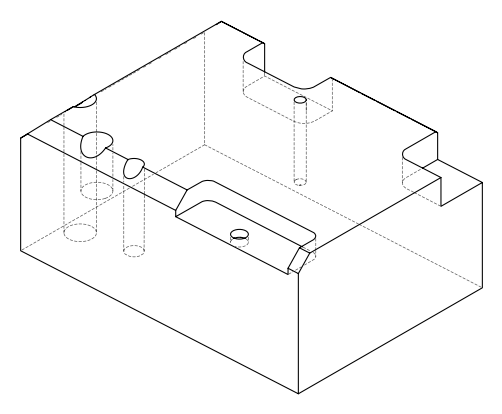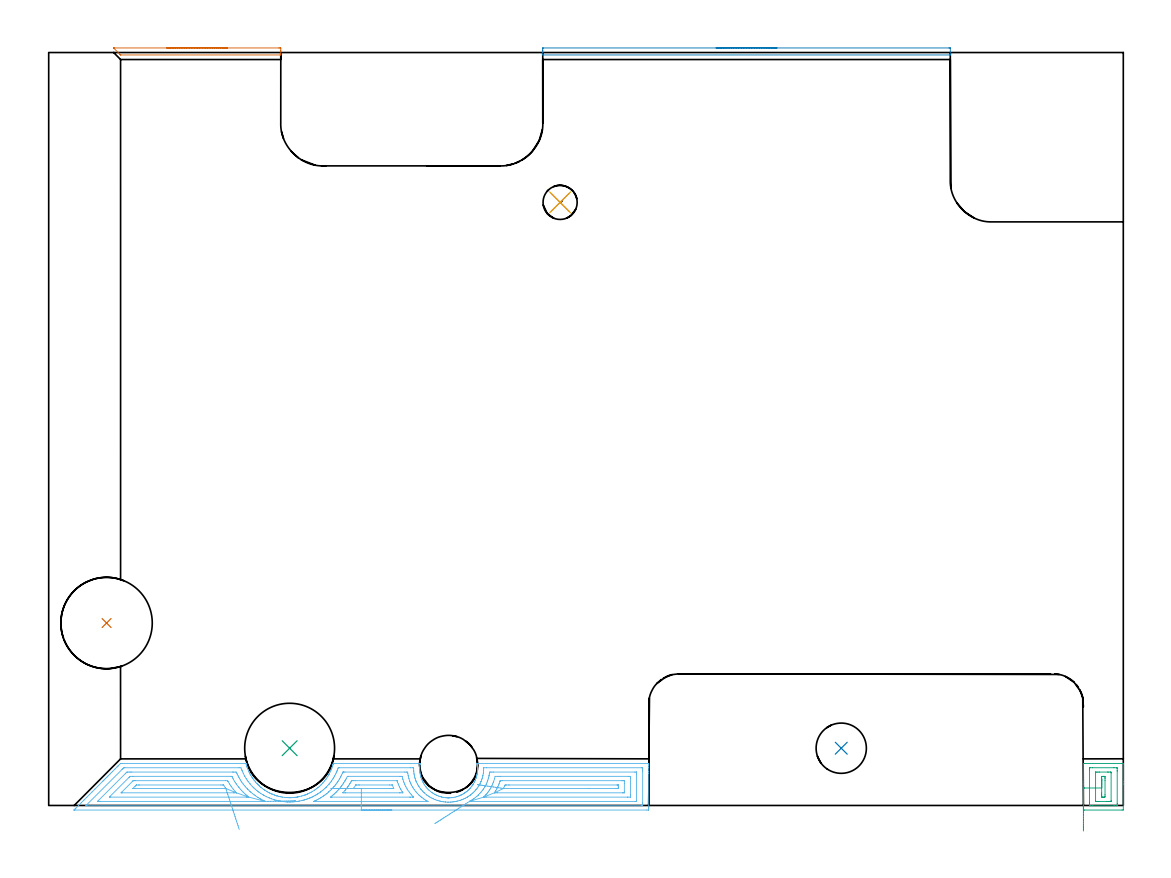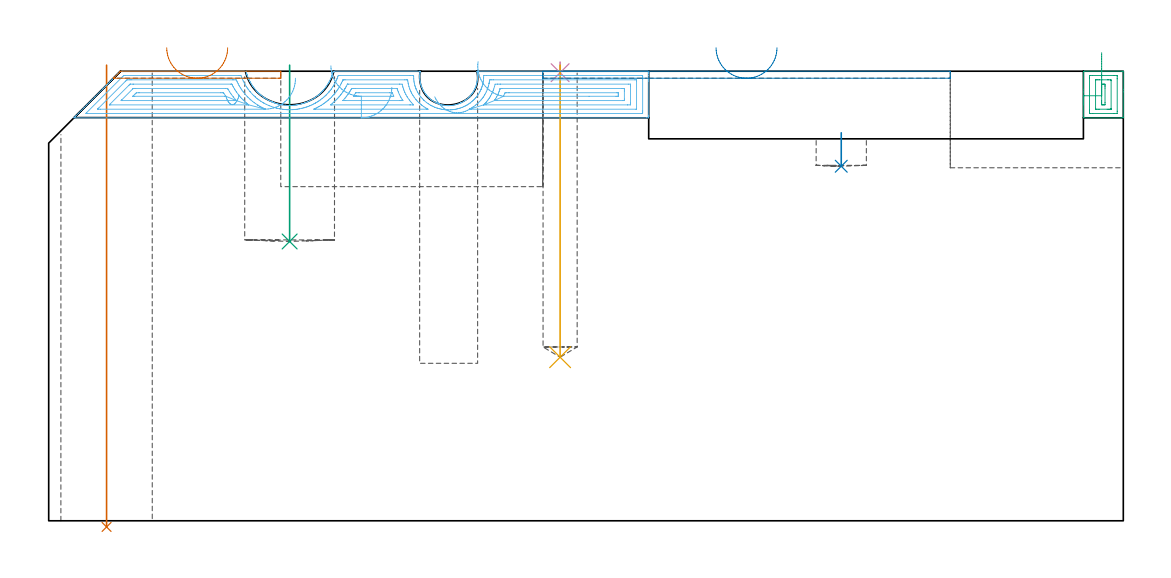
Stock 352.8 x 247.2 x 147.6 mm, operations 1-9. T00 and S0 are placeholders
(PLAN: 14 operations, 6 tool changes, 60.4 min)
(1 INDEXABLE_INSERT_DRILL_THROUGH_HOLE_FROM_SOLID | STEP1HOLE | NXT0302_031 | 0.61 min | 104269 mm3)
(2 INDEXABLE_INSERT_DRILL_BLIND_HOLE_FROM_SOLID | STEP1POCKET | NXT0302_004 | 0.05 min | 6619 mm3)
(3 INDEXABLE_INSERT_DRILL_BLIND_HOLE_FROM_SOLID_1 | STEP1POCKET_3 | NXT0302_030 | 0.23 min | 37947 mm3)
(4 SPOT_DRILL | STEP1POCKET_1 | NXT0321_9005460120000 | 0.03 min | 4 mm3)
(5 DRILL_BLIND_HOLE_INTO_CENTER | STEP1POCKET_1 | UGT0301_507 | 0.39 min | 9000 mm3)
(6 AREA_MILL | FG_CHAMFER_SURFACE | UGT0205_001 | 8.15 min | 22436 mm3)
(7 AREA_MILL_1 | FG_CHAMFER_SURFACE_1 | UGT0205_001 | 0.58 min | 153 mm3)
(8 AREA_MILL_2 | FG_CHAMFER_SURFACE_2 | UGT0205_001 | 1.22 min | 368 mm3)
(9 AREA_MILL_3 | FG_CHAMFER_SURFACE_3 | UGT0205_001 | 0.88 min | 2386 mm3)
(10 AREA_MILL_4 | FG_CHAMFER_SURFACE_4 | UGT0205_001 | 16.57 min | 62820 mm3)
(11 MILL_CORNER_NOTCH_RECTANGULAR | CORNER_NOTCH_RECTANGULAR | NXT0201_012 | Follow Part, ap 4, ae 75% | 6.48 min | 98853 mm3)
(12 MILL_SLOT | SLOT_PARTIAL_RECTANGULAR | NXT0201_012 | Follow Part, ap 4, ae 75% | 10.13 min | 118119 mm3)
(13 MILL_SLOT_1 | SLOT_PARTIAL_RECTANGULAR_1 | NXT0201_012 | Follow Part, ap 4, ae 75% | 13.91 min | 129493 mm3)
(14 MILL_BLIND_HOLE_FROM_SOLID_MATERIAL | STEP1POCKET_2 | NXT0201_012 | Spiral | 1.21 min | 26342 mm3)
(TOOL NXT0302_031 | Index. Insert Drill 30mm [880-D3000L32-05] | D30 PA176 FL150 Z2)
(TOOL NXT0302_004 | Index. Insert Drill 16.5mm [880-D1650L20-05] | D16.5 PA176 FL83 Z2)
(TOOL NXT0302_030 | Index. Insert Drill 29.5mm [880-D2950L32-03] | D29.5 PA176 FL89 Z2)
(TOOL NXT0321_9005460120000 | NC Spot Drill, 142deg, 12mm, Carbide, Uncoated | D12 PA142 FL30 Z2)
(TOOL UGT0301_507 | Carbide Drill 11.2 mm | D11.2 PA118 FL94 Z2)
(TOOL UGT0205_001 | Chamfer Mill 20 x 3 x 45 deg. | D20 FL50 Z2)
(TOOL NXT0201_012 | ENDMILL 16mm [2P460-1600-NA 1630] | D16 FL38 Z6)
(OP 1 INDEXABLE_INSERT_DRILL_THROUGH_HOLE_FROM_SOLID)
G17 G21 G94 G90
T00 M6
G54
G17 G0 G90 X19. Y59.9 S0 M3
G43 Z157.6 H1
G94 G81 G98 Z-2.024 F250. R149.6
G80
M5
M2
(OP 2 INDEXABLE_INSERT_DRILL_BLIND_HOLE_FROM_SOLID)
G17 G21 G94 G90
T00 M6
G54
G17 G0 G90 X260.2 Y18.8 S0 M3
G43 Z157.6 H1
G94 G81 G98 Z116.4 F250. R127.4
G80
M5
M2
(OP 3 INDEXABLE_INSERT_DRILL_BLIND_HOLE_FROM_SOLID_1)
G17 G21 G94 G90
T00 M6
G54
G17 G0 G90 X79.1 Y18.8 S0 M3
G43 Z157.6 H1
G94 G81 G98 Z91.7 F250. R149.6
G80
M5
M2
(OP 4 SPOT_DRILL)
G17 G21 G94 G90
T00 M6
G54
G17 G0 G90 X167.9 Y198. S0 M3
G43 Z157.6 H0
G94 G81 G98 Z147.118 F250. R150.6
G80
M5
M2
(OP 5 DRILL_BLIND_HOLE_INTO_CENTER)
G17 G21 G94 G90
T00 M6
G54
G17 G0 G90 X167.9 Y198. S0 M3
G43 Z157.6 H0
G94 G81 G98 Z53.7 F250. R149.6
G80
M5
M2
(OP 6 AREA_MILL)
G17 G21 G94 G90
T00 M6
G54
G17 G0 G90 X112.65 Y-1.5 S1061 M3
G43 Z157.6 H0
Z142.3
G94 G1 X112.612 Z141.428 F250.
X112.498 Z140.563
X112.309 Z139.712
X112.047 Z138.88
X111.713 Z138.074
X111.31 Z137.3
X110.841 Z136.564
X110.31 Z135.872
X109.721 Z135.229
X109.078 Z134.639
X108.386 Z134.108
X107.65 Z133.64
X106.876 Z133.237
X106.07 Z132.903
X105.238 Z132.641
X104.386 Z132.452
X103.522 Z132.338
X102.65 Z132.3
X8.545
X8.315 Y-1.496 Z132.302
X8.313 Y-1.495 Z132.303
X8.315 Y-1.485 Z132.314
X8.654 Y-1.146 Z132.654
X8.843 Y-0.955 Z132.841
X8.91 Y-0.89 Z132.909
X9.803 Y0.003 Z133.802
X10.695 Y0.896 Z134.695
X11.588 Y1.788 Z135.588
X12.481 Y2.681 Z136.48
X13.374 Y3.574 Z137.373
X14.266 Y4.467 Z138.266
X15.159 Y5.359 Z139.159
X17.725 Y7.926 Z141.724
X17.837 Y8.039 Z141.835
X18.178 Y8.378 Z142.178
X18.386 Y8.586 Z142.386
X18.613 Y8.814 Z142.612
X18.73 Y8.932 Z142.728
X19.085 Y9.285 Z143.085
X19.265 Y9.465 Z143.265
X19.502 Y9.702 Z143.501
X19.623 Y9.825 Z143.621
X19.992 Y10.192 Z143.992
X20.144 Y10.344 Z144.144
X20.684 Y10.887 Z144.681
X20.962 Y11.162 Z144.962
X21.023 Y11.223 Z145.023
X21.572 Y11.775 Z145.57
X21.855 Y12.055 Z145.855
X21.902 Y12.102 Z145.902
X22.46 Y12.663 Z146.458
X22.748 Y12.948 Z146.748
X22.759 Y12.959 Z146.759
X23.514 Y13.714 Z147.512
X23.605 Y13.798 Z147.587
X24.087 Y13.8 Z147.6
X64.708
X64.764 Y13.796 Z147.59
X64.77 Y13.786 Z147.58
X64.802 Y13.685 Z147.481
X64.841 Y13.535 Z147.333
X64.902 Y13.325 Z147.125
X64.922 Y13.255 Z147.055
X65.01 Y12.952 Z146.751
X65.055 Y12.811 Z146.608
X65.097 Y12.677 Z146.475
X65.154 Y12.507 Z146.306
X65.189 Y12.403 Z146.2
X65.316 Y12.068 Z145.867
X65.687 Y11.185 Z144.984
X65.789 Y10.966 Z144.765
X65.877 Y10.777 Z144.575
X66.081 Y10.373 Z144.171
X66.121 Y10.302 Z144.1
X66.212 Y10.147 Z143.943
X66.34 Y9.928 Z143.728
X66.64 Y9.417 Z143.217
X66.802 Y9.161 Z142.961
X66.939 Y8.958 Z142.758
X66.973 Y8.909 Z142.707
X67.043 Y8.814 Z142.61
X67.244 Y8.534 Z142.333
X67.371 Y8.37 Z142.166
X67.535 Y8.156 Z141.956
X67.549 Y8.137 Z141.937
X67.865 Y7.748 Z141.545
X67.949 Y7.651 Z141.449
X68.348 Y7.215 Z141.013
X68.427 Y7.132 Z140.93
X68.519 Y7.038 Z140.834
X68.6 Y6.952 Z140.752
X68.725 Y6.822 Z140.621
X68.778 Y6.768 Z140.565
X69.023 Y6.54 Z140.339
X69.125 Y6.446 Z140.242
X69.209 Y6.367 Z140.166
X69.244 Y6.336 Z140.136
X69.649 Y5.979 Z139.776
X69.765 Y5.883 Z139.682
X69.802 Y5.854 Z139.653
X70.183 Y5.558 Z139.356
X70.541 Y5.292 Z139.089
X70.808 Y5.107 Z138.907
X70.964 Y5. Z138.798
X71.433 Y4.704 Z138.502
X71.876 Y4.446 Z138.244
X72.325 Y4.2 Z138.
X72.365 Y4.18 Z137.98
X72.491 Y4.116 Z137.915
X72.742 Y3.997 Z137.793
X72.852 Y3.944 Z137.741
X73.217 Y3.782 Z137.58
X73.359 Y3.725 Z137.525
X73.442 Y3.692 Z137.492
X73.635 Y3.618 Z137.415
X74.108 Y3.433 Z137.229
X74.221 Y3.393 Z137.189
X74.528 Y3.286 Z137.081
X74.674 Y3.233 Z137.031
X74.695 Y3.226 Z137.024
X74.813 Y3.19 Z136.988
X74.837 Y3.182 Z136.98
X74.974 Y3.145 Z136.94
X75. Y3.137 Z136.932
X75.569 Y2.992 Z136.791
X75.867 Y2.918 Z136.714
X75.892 Y2.912 Z136.708
X75.976 Y2.893 Z136.691
X76.338 Y2.816 Z136.615
X76.784 Y2.741 Z136.541
X77.653 Y2.635 Z136.427
X77.676 Y2.632 Z136.425
X77.764 Y2.625 Z136.419
X77.866 Y2.618 Z136.413
X78.568 Y2.571 Z136.359
X79.014 Y2.556 Z136.35
X79.16 Y2.558 Z136.352
X79.177
X79.24 Y2.559 Z136.349
X79.26 Y2.56 Z136.348
X79.346 Y2.565 Z136.349
X79.409 Y2.566 Z136.351
X79.46 Z136.353
X80.243 Y2.609 Z136.403
X80.331 Y2.615 Z136.407
X80.352 Y2.616 Z136.409
X80.608 Y2.643 Z136.44
X81.224 Y2.714 Z136.508
X81.244 Y2.717 Z136.51
X81.662 Y2.781 Z136.578
X81.69 Y2.785 Z136.583
X82.116 Y2.872 Z136.668
X82.136 Y2.876 Z136.672
X83.028 Y3.093 Z136.891
X83.524 Y3.233 Z137.031
X83.92 Y3.365 Z137.163
X84.169 Y3.456 Z137.253
X84.251 Y3.486 Z137.283
X84.348 Y3.522 Z137.317
X84.367 Y3.529 Z137.324
X84.812 Y3.707 Z137.503
X84.983 Y3.782 Z137.58
X85.087 Y3.827 Z137.627
X85.241 Y3.896 Z137.695
X85.259 Y3.904 Z137.703
X85.709 Y4.117 Z137.914
X86.189 Y4.374 Z138.172
X86.595 Y4.605 Z138.401
X87.236 Y5. Z138.798
X87.487 Y5.173 Z138.969
X87.609 Y5.262 Z139.057
X87.937 Y5.5 Z139.298
X88.012 Y5.558 Z139.355
X88.379 Y5.838 Z139.638
X88.435 Y5.883 Z139.683
X88.857 Y6.247 Z140.046
X89.271 Y6.621 Z140.42
X89.421 Y6.767 Z140.566
X89.797 Y7.153 Z140.953
X89.854 Y7.215 Z141.014
X89.991 Y7.363 Z141.162
X90.101 Y7.482 Z141.279
X90.151 Y7.536 Z141.334
X90.163 Y7.548 Z141.347
X90.251 Y7.65 Z141.45
X90.61 Y8.089 Z141.887
X90.958 Y8.535 Z142.332
X91.055 Y8.665 Z142.462
X91.554 Y9.417 Z143.216
X91.729 Y9.702 Z143.5
X91.947 Y10.056 Z143.855
X91.995 Y10.147 Z143.945
X92.077 Y10.301 Z144.1
X92.51 Y11.185 Z144.983
X92.638 Y11.479 Z145.276
X92.83 Y11.916 Z145.716
X92.839 Y11.937 Z145.737
X92.887 Y12.068 Z145.867
X92.93 Y12.195 Z145.993
X92.987 Y12.367 Z146.161
X93.185 Y12.952 Z146.75
X93.276 Y13.252 Z147.052
X93.337 Y13.455 Z147.254
X93.375 Y13.591 Z147.389
X93.437 Y13.795 Z147.591
X93.722 Y13.8 Z147.6
X121.844
X121.961 Y13.797 Z147.588
X121.96 Y13.774 Z147.566
X121.936 Y13.576 Z147.375
X121.932 Y13.552 Z147.351
X121.857 Y12.952 Z146.751
X121.82 Y12.51 Z146.31
X121.807 Y12.068 Z145.868
X121.814 Y11.626 Z145.426
X121.841 Y11.184 Z144.984
X121.89 Y10.742 Z144.541
X121.959 Y10.302 Z144.099
X122.05 Y9.86 Z143.655
X122.091 Y9.702 Z143.495
X122.163 Y9.419 Z143.215
X122.196 Y9.306 Z143.104
X122.272 Y9.045 Z142.844
X122.463 Y8.534 Z142.333
X122.651 Y8.089 Z141.889
X122.861 Y7.65 Z141.45
X123.008 Y7.372 Z141.172
X123.073 Y7.258 Z141.058
X123.164 Y7.098 Z140.897
X123.379 Y6.767 Z140.566
X123.697 Y6.319 Z140.118
X123.779 Y6.214 Z140.012
X123.829 Y6.15 Z139.947
X123.896 Y6.062 Z139.862
X124.035 Y5.883 Z139.682
X124.056 Y5.858 Z139.657
X124.076 Y5.837 Z139.635
X124.199 Y5.706 Z139.501
X124.374 Y5.516 Z139.314
X124.461 Y5.421 Z139.221
X124.62 Y5.262 Z139.061
X124.882 Y5. Z138.799
X124.948 Y4.94 Z138.739
X124.969 Y4.922 Z138.722
X125.389 Y4.578 Z138.373
X125.84 Y4.229 Z138.029
X126.006 Y4.116 Z137.916
X126.366 Y3.89 Z137.69
X126.384 Y3.879 Z137.679
X126.732 Y3.678 Z137.476
X127.175 Y3.453 Z137.25
X127.43 Y3.334 Z137.132
X127.647 Y3.234 Z137.03
X128.079 Y3.07 Z136.868
X128.406 Y2.96 Z136.759
X128.516 Y2.923 Z136.721
X128.96 Y2.8 Z136.597
X128.986 Y2.794 Z136.591
X129.408 Y2.697 Z136.495
X129.658 Y2.653 Z136.451
X129.853 Y2.619 Z136.415
X130.009 Y2.597 Z136.396
X130.199 Y2.573 Z136.371
X130.3 Y2.561 Z136.357
X130.326 Y2.559 Z136.354
X130.745 Y2.522 Z136.32
X131.062 Y2.506 Z136.303
X131.08 Y2.505 Z136.301
X131.101 Y2.506 Z136.3
X131.135 Y2.507 Z136.298
X131.218 Y2.509 Z136.296
X131.379 Y2.511 Z136.297
X131.526 Y2.51 Z136.303
X132.083 Y2.541 Z136.34
X132.53 Y2.588 Z136.386
X132.592 Y2.597 Z136.396
X132.975 Y2.657 Z136.455
X133.422 Y2.749 Z136.547
X133.867 Y2.862 Z136.66
X134.315 Y3.001 Z136.798
X134.759 Y3.157 Z136.956
X134.952 Y3.232 Z137.032
X135.047 Y3.275 Z137.075
X135.236 Y3.361 Z137.158
X135.304 Y3.39 Z137.189
X135.346 Y3.41 Z137.21
X135.499 Y3.486 Z137.285
X135.651 Y3.56 Z137.358
X136.101 Y3.813 Z137.61
X136.129 Y3.83 Z137.627
X136.543 Y4.082 Z137.88
X136.595 Y4.116 Z137.915
X136.616 Y4.132 Z137.93
X136.947 Y4.374 Z138.171
X137.02 Y4.426 Z138.224
X137.435 Y4.751 Z138.55
X137.468 Y4.78 Z138.579
X137.716 Y5. Z138.799
X138.027 Y5.301 Z139.1
X138.327 Y5.612 Z139.411
X138.361 Y5.651 Z139.45
X138.561 Y5.883 Z139.682
X138.899 Y6.313 Z140.113
X138.956 Y6.392 Z140.191
X139.101 Y6.594 Z140.39
X139.227 Y6.767 Z140.566
X139.259 Y6.82 Z140.62
X139.389 Y7.038 Z140.834
X139.491 Y7.206 Z141.003
X139.737 Y7.651 Z141.449
X139.848 Y7.879 Z141.678
X139.932 Y8.05 Z141.849
X140.037 Y8.289 Z142.087
X140.073 Y8.37 Z142.166
X140.111 Y8.455 Z142.253
X140.142 Y8.534 Z142.333
X140.146 Y8.546 Z142.344
X140.241 Y8.814 Z142.612
X140.298 Y8.974 Z142.772
X140.415 Y9.349 Z143.148
X140.436 Y9.418 Z143.216
X140.509 Y9.702 Z143.499
X140.55 Y9.859 Z143.657
X140.592 Y10.065 Z143.865
X140.641 Y10.301 Z144.101
X140.71 Y10.742 Z144.542
X140.759 Y11.184 Z144.984
X140.786 Y11.626 Z145.426
X140.793 Y12.068 Z145.868
X140.78 Y12.51 Z146.31
X140.745 Y12.952 Z146.751
X140.686 Y13.432 Z147.232
X140.644 Y13.699 Z147.499
X140.643 Y13.711 Z147.51
X140.639 Y13.793 Z147.593
X141.039 Y13.8 Z147.6
X196.837
X196.99 Y13.797 Z147.588
X196.993 Y13.765 Z147.556
X197. Y13.401 Z147.2
Y13.017 Z146.817
Y12.367 Z146.162
Y11.154 Z144.95
Y10.591 Z144.385
Y-0.674 Z133.124
X196.998 Y-0.955 Z132.842
X196.992 Y-1.492 Z132.306
X196.932 Y-1.494 Z132.303
X196.39 Y-1.5 Z132.3
X102.65
Y-0.086 Z133.714
X12.499 Y-0.085 Z133.715
X12.481 Y-0.084 Z133.716
X12.195 Y-0.067 Z133.733
X12.334 Y0.079 Z133.879
X12.481 Y0.23 Z134.03
X24.087 Y11.837 Z145.637
X24.355 Y12.1 Z145.9
X24.629 Y12.367 Z146.167
X24.962 Y12.385 Z146.185
X24.98
X62.476
X63.135 Y12.367 Z146.167
X63.368 Y11.747 Z145.547
X63.479 Y11.479 Z145.279
X63.557 Y11.291 Z145.091
X63.868 Y10.591 Z144.391
X64.261 Y9.783 Z143.583
X64.307 Y9.702 Z143.502
X64.37 Y9.594 Z143.394
X64.841 Y8.814 Z142.614
X65.154 Y8.333 Z142.133
X65.448 Y7.926 Z141.726
X66.047 Y7.152 Z140.952
X66.145 Y7.038 Z140.838
X66.939 Y6.164 Z139.964
X66.953 Y6.15 Z139.95
X67.404 Y5.72 Z139.52
X67.832 Y5.32 Z139.12
X67.852 Y5.302 Z139.102
X67.874 Y5.283 Z139.083
X67.899 Y5.262 Z139.062
X68.351 Y4.89 Z138.69
X68.725 Y4.592 Z138.392
X68.805 Y4.532 Z138.332
X69.025 Y4.374 Z138.174
X69.618 Y3.963 Z137.763
X70.384 Y3.486 Z137.286
X70.51 Y3.41 Z137.21
X70.689 Y3.308 Z137.108
X71.403 Y2.936 Z136.736
X71.54 Y2.869 Z136.669
X72.129 Y2.597 Z136.397
X72.296 Y2.527 Z136.327
X72.415 Y2.479 Z136.279
X73.189 Y2.183 Z135.983
X73.838 Y1.952 Z135.752
X74.082 Y1.874 Z135.674
X74.154 Y1.853 Z135.653
X74.21 Y1.837 Z135.637
X74.701 Y1.709 Z135.509
X74.974 Y1.641 Z135.441
X75.065 Y1.619 Z135.419
X75.867 Y1.448 Z135.248
X76.183 Y1.395 Z135.195
X76.76 Y1.315 Z135.115
X77.214 Y1.257 Z135.057
X77.653 Y1.216 Z135.016
X78.192 Y1.173 Z134.973
X78.374 Y1.162 Z134.962
X78.545 Y1.157 Z134.957
X79.11 Y1.147 Z134.947
X79.438 Y1.151 Z134.951
X79.973 Y1.178 Z134.978
X80.331 Y1.199 Z134.999
X80.804 Y1.239 Z135.039
X81.224 Y1.285 Z135.085
X81.605 Y1.33 Z135.13
X82.116 Y1.409 Z135.209
X82.369 Y1.458 Z135.258
X83.009 Y1.595 Z135.395
X83.103 Y1.616 Z135.416
X83.489 Y1.709 Z135.509
X83.854 Y1.805 Z135.605
X83.902 Y1.818 Z135.618
X84.501 Y2.002 Z135.802
X84.795 Y2.1 Z135.9
X85.161 Y2.233 Z136.033
X85.687 Y2.434 Z136.234
X85.804 Y2.482 Z136.282
X86.073 Y2.597 Z136.397
X86.486 Y2.785 Z136.585
X86.58 Y2.83 Z136.63
X87.017 Y3.051 Z136.851
X87.473 Y3.292 Z137.092
X87.598 Y3.362 Z137.162
X87.813 Y3.486 Z137.286
X88.156 Y3.694 Z137.494
X88.366 Y3.825 Z137.625
X88.699 Y4.042 Z137.842
X89.225 Y4.407 Z138.207
X89.259 Y4.432 Z138.232
X89.727 Y4.796 Z138.596
X90.151 Y5.135 Z138.935
X90.22 Y5.193 Z138.993
X90.298 Y5.262 Z139.062
X90.688 Y5.616 Z139.416
X91.044 Y5.945 Z139.745
X91.147 Y6.048 Z139.848
X91.245 Y6.15 Z139.95
X91.579 Y6.506 Z140.306
X91.937 Y6.892 Z140.692
X92.004 Y6.971 Z140.771
X92.059 Y7.038 Z140.838
X92.4 Y7.465 Z141.265
X92.765 Y7.926 Z141.726
X92.793 Y7.963 Z141.763
X92.83 Y8.013 Z141.813
X93.149 Y8.496 Z142.296
X93.357 Y8.814 Z142.614
X93.498 Y9.037 Z142.837
X93.722 Y9.399 Z143.199
X93.832 Y9.593 Z143.393
X93.89 Y9.702 Z143.502
X94.132 Y10.183 Z143.983
X94.331 Y10.591 Z144.391
X94.422 Y10.783 Z144.583
X94.615 Y11.212 Z145.012
X94.695 Y11.399 Z145.199
X94.726 Y11.479 Z145.279
X94.936 Y12.047 Z145.847
X95.055 Y12.367 Z146.167
X95.527 Y12.386 Z146.186
X118.701
X119.595 Y12.385 Z146.185
X119.612 Y12.384 Z146.184
X119.805 Y12.367 Z146.167
X119.81 Y12.17 Z145.97
X119.831 Y11.479 Z145.279
X119.842 Y11.251 Z145.051
X119.911 Y10.591 Z144.391
X119.963 Y10.242 Z144.042
X120.071 Y9.702 Z143.502
X120.219 Y9.099 Z142.899
X120.307 Y8.814 Z142.614
X120.505 Y8.241 Z142.041
X120.596 Y8.016 Z141.816
X120.634 Y7.926 Z141.726
X120.729 Y7.703 Z141.503
X121.06 Y7.038 Z140.838
X121.178 Y6.819 Z140.619
X121.398 Y6.437 Z140.237
X121.589 Y6.15 Z139.95
X122.051 Y5.501 Z139.301
X122.238 Y5.262 Z139.062
X122.291 Y5.196 Z138.996
X122.689 Y4.766 Z138.566
X123.064 Y4.374 Z138.174
X123.184 Y4.253 Z138.053
X123.315 Y4.132 Z137.932
X124.033 Y3.529 Z137.329
X124.076 Y3.495 Z137.295
X124.089 Y3.486 Z137.286
X124.602 Y3.118 Z136.918
X124.969 Y2.88 Z136.68
X125.078 Y2.814 Z136.614
X125.455 Y2.597 Z136.397
X125.862 Y2.386 Z136.186
X126.285 Y2.177 Z135.977
X126.755 Y1.973 Z135.773
X126.865 Y1.93 Z135.73
X127.471 Y1.709 Z135.509
X127.647 Y1.65 Z135.45
X127.734 Y1.623 Z135.423
X128.208 Y1.496 Z135.296
X128.54 Y1.416 Z135.216
X128.919 Y1.332 Z135.132
X129.433 Y1.242 Z135.042
X129.631 Y1.215 Z135.015
X130.159 Y1.153 Z134.953
X130.326 Y1.139 Z134.939
X130.939 Y1.099 Z134.899
X131.218 Y1.096 Z134.896
X131.819 Y1.112 Z134.912
X132.111 Y1.13 Z134.93
X132.647 Y1.177 Z134.977
X133.004 Y1.22 Z135.02
X133.429 Y1.286 Z135.086
X133.897 Y1.38 Z135.18
X134.166 Y1.442 Z135.242
X134.789 Y1.607 Z135.407
X134.869 Y1.63 Z135.43
X135.126 Y1.709 Z135.509
X135.598 Y1.876 Z135.676
X135.682 Y1.908 Z135.708
X136.17 Y2.112 Z135.912
X136.575 Y2.3 Z136.1
X136.775 Y2.398 Z136.198
X137.148 Y2.597 Z136.397
X137.352 Y2.713 Z136.513
X137.468 Y2.782 Z136.582
X137.902 Y3.053 Z136.853
X138.361 Y3.374 Z137.174
X138.425 Y3.421 Z137.221
X138.509 Y3.486 Z137.286
X138.922 Y3.815 Z137.615
X139.253 Y4.101 Z137.901
X139.395 Y4.233 Z138.033
X139.538 Y4.374 Z138.174
X139.838 Y4.68 Z138.48
X140.146 Y5.01 Z138.81
X140.262 Y5.146 Z138.946
X140.355 Y5.262 Z139.062
X140.652 Y5.647 Z139.447
X141.03 Y6.155 Z139.955
X141.039 Y6.169 Z139.969
X141.359 Y6.719 Z140.519
X141.536 Y7.038 Z140.838
X141.671 Y7.298 Z141.098
X141.932 Y7.834 Z141.634
X141.96 Y7.898 Z141.698
X141.971 Y7.926 Z141.726
X142.199 Y8.548 Z142.348
X142.286 Y8.814 Z142.614
X142.41 Y9.226 Z143.026
X142.529 Y9.702 Z143.502
X142.58 Y9.946 Z143.746
X142.691 Y10.591 Z144.391
X142.708 Y10.707 Z144.507
X142.777 Y11.479 Z145.279
X142.78 Y11.523 Z145.323
X142.794 Y12.367 Z146.167
X142.796 Y12.38 Z146.18
X142.808 Y12.383 Z146.183
X142.824 Y12.384 Z146.184
X143.698 Y12.386 Z146.186
X194.586 Y12.385 Z146.185
X194.605
X194.99 Y12.367 Z146.167
X194.997 Y11.977 Z145.777
X194.999 Y11.479 Z145.279
X195. Y11.086 Z144.886
X194.999 Y0.821 Z134.621
X194.998 Y0.43 Z134.23
X194.99 Y-0.067 Z133.733
X194.623 Y-0.085 Z133.715
X194.605
X102.65 Y-0.086 Z133.714
Y1.328 Z135.128
X87.633 Y1.329 Z135.129
X87.473
X87.189 Y1.333 Z135.133
X87.033 Y1.335 Z135.135
X87.153 Y1.397 Z135.197
X87.264 Y1.453 Z135.253
X87.581 Y1.602 Z135.402
X87.806 Y1.709 Z135.509
X88.177 Y1.897 Z135.697
X88.366 Y1.996 Z135.796
X88.754 Y2.211 Z136.011
X89.259 Y2.497 Z136.297
X89.322 Y2.534 Z136.334
X89.425 Y2.597 Z136.397
X89.866 Y2.881 Z136.681
X90.151 Y3.067 Z136.867
X90.398 Y3.24 Z137.04
X90.741 Y3.486 Z137.286
X90.914 Y3.615 Z137.415
X91.044 Y3.715 Z137.515
X91.41 Y4.01 Z137.81
X91.855 Y4.374 Z138.174
X91.899 Y4.411 Z138.211
X91.937 Y4.445 Z138.245
X92.362 Y4.839 Z138.639
X92.83 Y5.28 Z139.08
X93.251 Y5.731 Z139.531
X93.639 Y6.15 Z139.95
X93.678 Y6.194 Z139.994
X93.722 Y6.246 Z140.046
X94.076 Y6.686 Z140.486
X94.355 Y7.038 Z140.838
X94.468 Y7.184 Z140.984
X94.615 Y7.381 Z141.181
X94.836 Y7.707 Z141.507
X94.98 Y7.926 Z141.726
X95.186 Y8.246 Z142.046
X95.508 Y8.753 Z142.553
X95.531 Y8.792 Z142.592
X95.544 Y8.814 Z142.614
X95.841 Y9.371 Z143.171
X96.011 Y9.702 Z143.502
X96.14 Y9.962 Z143.762
X96.401 Y10.507 Z144.307
X96.599 Y10.938 Z144.738
X96.619 Y10.965 Z144.765
X96.681 Y10.967 Z144.767
X96.783 Y10.97 Z144.77
X96.911 Y10.971 Z144.771
X97.293
X116.934
X117.447 Y10.968 Z144.768
X117.827 Y10.964 Z144.764
X117.891 Y10.591 Z144.391
X118.011 Y9.886 Z143.686
X118.046 Y9.702 Z143.502
X118.104 Y9.427 Z143.227
X118.265 Y8.814 Z142.614
X118.466 Y8.179 Z141.979
X118.561 Y7.926 Z141.726
X118.72 Y7.517 Z141.317
X118.868 Y7.186 Z140.986
X118.938 Y7.038 Z140.838
X119.141 Y6.619 Z140.419
X119.405 Y6.15 Z139.95
X119.612 Y5.803 Z139.603
X119.986 Y5.262 Z139.062
X120.505 Y4.564 Z138.364
X120.668 Y4.374 Z138.174
X121.017 Y3.99 Z137.79
X121.398 Y3.588 Z137.388
X121.502 Y3.486 Z137.286
X121.705 Y3.293 Z137.093
X121.918 Y3.111 Z136.911
X122.291 Y2.798 Z136.598
X122.541 Y2.597 Z136.397
X123.184 Y2.121 Z135.921
X123.833 Y1.709 Z135.509
X124.076 Y1.566 Z135.366
X124.41 Y1.377 Z135.177
X124.443 Y1.358 Z135.158
X124.463 Y1.345 Z135.145
X124.478 Y1.332 Z135.132
X124.475 Y1.331 Z135.131
X124.458 Y1.33 Z135.13
X124.242 Y1.329 Z135.129
X124.076 Y1.328 Z135.128
X102.65
Y2.743 Z136.543
X93.021
X92.83 Y2.744 Z136.544
X92.679 Y2.747 Z136.547
X92.529 Y2.753 Z136.553
X93.094 Y3.222 Z137.022
X93.407 Y3.486 Z137.286
X93.575 Y3.632 Z137.432
X93.722 Y3.765 Z137.565
X94.037 Y4.06 Z137.86
X94.366 Y4.374 Z138.174
X94.491 Y4.497 Z138.297
X94.615 Y4.624 Z138.424
X94.924 Y4.954 Z138.754
X95.208 Y5.262 Z139.062
X95.348 Y5.42 Z139.22
X95.508 Y5.606 Z139.406
X95.752 Y5.907 Z139.707
X95.945 Y6.15 Z139.95
X96.144 Y6.406 Z140.206
X96.401 Y6.743 Z140.543
X96.521 Y6.918 Z140.718
X96.601 Y7.038 Z140.838
X96.874 Y7.456 Z141.256
X97.178 Y7.926 Z141.726
X97.222 Y7.997 Z141.797
X97.293 Y8.113 Z141.913
X97.546 Y8.563 Z142.363
X97.683 Y8.814 Z142.614
X98.026 Y9.47 Z143.27
X98.06 Y9.53 Z143.33
X98.076 Y9.551 Z143.351
X98.094 Y9.552 Z143.352
X98.186 Y9.555 Z143.355
X98.333 Y9.557 Z143.357
X115.149
X115.296 Y9.556 Z143.356
X116.041 Y9.55 Z143.35
X116.226 Y8.814 Z142.614
X116.291 Y8.566 Z142.366
X116.502 Y7.926 Z141.726
X116.614 Y7.608 Z141.408
X116.843 Y7.038 Z140.838
X116.934 Y6.816 Z140.616
X117.262 Y6.15 Z139.95
X117.652 Y5.436 Z139.236
X117.759 Y5.262 Z139.062
X117.827 Y5.156 Z138.956
X118.388 Y4.374 Z138.174
X118.72 Y3.928 Z137.728
X119.097 Y3.486 Z137.286
X119.612 Y2.925 Z136.725
X119.724 Y2.799 Z136.599
X119.767 Y2.749 Z136.549
X119.612 Y2.746 Z136.546
X119.465 Y2.744 Z136.544
X118.72 Y2.743 Z136.543
X118.574
X102.65
Y4.157 Z137.957
X97.511
X97.293
X96.616 Y4.159 Z137.959
X96.613 Y4.161 Z137.961
X96.607 Y4.168 Z137.968
X97.293 Y4.965 Z138.765
X97.427 Y5.129 Z138.929
X97.534 Y5.262 Z139.062
X97.819 Y5.627 Z139.427
X98.186 Y6.101 Z139.901
X98.206 Y6.13 Z139.93
X98.22 Y6.15 Z139.95
X98.561 Y6.665 Z140.465
X98.804 Y7.038 Z140.838
X98.911 Y7.205 Z141.005
X99.079 Y7.471 Z141.271
X99.248 Y7.758 Z141.558
X99.346 Y7.926 Z141.726
X99.428 Y8.061 Z141.861
X99.464 Y8.116 Z141.916
X99.479 Y8.136 Z141.936
X99.536 Y8.138 Z141.938
X99.755 Y8.142 Z141.942
X99.972 Y8.143 Z141.943
X100.646
X114.256
X114.328 Y8.141 Z141.941
X114.354 Y8.139 Z141.939
X114.362 Y8.137 Z141.937
X114.37 Y8.124 Z141.924
X114.393 Y8.065 Z141.865
X114.441 Y7.926 Z141.726
X114.532 Y7.651 Z141.451
X114.764 Y7.038 Z140.838
X114.875 Y6.765 Z140.565
X115.14 Y6.15 Z139.95
X115.149 Y6.131 Z139.931
X115.446 Y5.551 Z139.351
X115.608 Y5.262 Z139.062
X116.041 Y4.522 Z138.322
X116.141 Y4.374 Z138.174
X116.192 Y4.297 Z138.097
X116.244 Y4.215 Z138.015
X116.276 Y4.163 Z137.963
X116.255 Y4.161 Z137.961
X116.041 Y4.159 Z137.959
X115.367 Y4.157 Z137.957
X115.149
X102.65
Y5.571 Z139.371
X100.864
X100.553
X100.26 Y5.573 Z139.373
X100.129 Y5.575 Z139.375
X100.061 Y5.578 Z139.378
X100.089 Y5.627 Z139.427
X100.142 Y5.712 Z139.512
X100.676 Y6.526 Z140.326
X100.747 Y6.632 Z140.432
X100.801 Y6.709 Z140.509
X100.832 Y6.722 Z140.522
X100.864 Y6.724 Z140.524
X101.176 Y6.728 Z140.528
X101.757 Y6.729 Z140.529
X102.068
X111.889
X112.47 Y6.726 Z140.526
X112.788 Y6.722 Z140.522
X112.797 Y6.714 Z140.514
X112.812 Y6.698 Z140.498
X113.261 Y5.655 Z139.455
X113.289 Y5.586 Z139.386
X113.245 Y5.578 Z139.378
X113.049 Y5.574 Z139.374
X112.47 Y5.572 Z139.372
X112.16 Y5.571 Z139.371
X102.65
X101.778 Z139.409
X100.913 Z139.523
X100.062 Z139.712
X99.23 Z139.974
X98.424 Z140.308
X97.65 Z140.711
X96.914 Z141.179
X96.222 Z141.711
X95.579 Z142.3
X94.989 Z142.943
X94.458 Z143.635
X93.99 Z144.371
X93.587 Z145.145
X93.253 Z145.951
X92.991 Z146.783
X92.802 Z147.634
X92.688 Z148.499
X92.65 Z149.371
G0 X80.998 Y1.497 Z145.299
G1 X80.975 Z144.427
X80.875 Y1.495 Z143.56
X80.7 Y1.492 Z142.705
X80.452 Y1.488 Z141.869
X80.131 Y1.483 Z141.058
X79.741 Y1.476 Z140.277
X79.285 Y1.469 Z139.534
X78.765 Y1.46 Z138.833
X78.187 Y1.451 Z138.18
X77.553 Y1.44 Z137.58
X76.87 Y1.429 Z137.038
X76.142 Y1.417 Z136.557
X75.375 Y1.404 Z136.142
X74.575 Y1.391 Z135.794
X73.748 Y1.378 Z135.518
X72.899 Y1.364 Z135.316
X72.037 Y1.349 Z135.187
X71.166 Y1.335 Z135.135
X70.891 Y1.331 Z135.131
X70.725 Y1.329 Z135.129
X16.945
X16.433 Y1.33 Z135.13
X16.074 Y1.334 Z135.134
X16.052 Y1.335 Z135.135
X16.051 Y1.344 Z135.144
X16.052 Y1.35 Z135.15
X16.231 Y1.531 Z135.331
X16.408 Y1.709 Z135.509
X25.135 Y10.436 Z144.236
X25.293 Y10.591 Z144.391
X25.586 Y10.875 Z144.675
X25.686 Y10.965 Z144.765
X25.872 Y10.967 Z144.767
X26.383 Y10.97 Z144.77
X26.765 Y10.971 Z144.771
X27.275 Y10.972 Z144.772
X60.307 Y10.971 Z144.771
X60.69
X61.203 Y10.968 Z144.768
X61.583 Y10.964 Z144.764
X61.758 Y10.591 Z144.391
X61.909 Y10.266 Z144.066
X62.19 Y9.702 Z143.502
X62.476 Y9.141 Z142.941
X62.665 Y8.814 Z142.614
X62.933 Y8.359 Z142.159
X63.214 Y7.926 Z141.726
X63.368 Y7.693 Z141.493
X63.857 Y7.038 Z140.838
X64.261 Y6.52 Z140.32
X64.577 Y6.15 Z139.95
X65.154 Y5.52 Z139.32
X65.404 Y5.262 Z139.062
X66.047 Y4.65 Z138.45
X66.354 Y4.374 Z138.174
X66.939 Y3.886 Z137.686
X67.462 Y3.486 Z137.286
X67.832 Y3.222 Z137.022
X68.643 Y2.679 Z136.479
X68.725 Y2.628 Z136.428
X68.776 Y2.597 Z136.397
X69.306 Y2.287 Z136.087
X69.618 Y2.116 Z135.916
X70.391 Y1.709 Z135.509
X71.166 Y1.335 Z135.135
X65.667 Y2.75 Z136.55
X65.154 Y2.744 Z136.544
X65.007 Y2.743 Z136.543
X20.369
X19.967 Y2.748 Z136.548
X19.91 Y2.75 Z136.55
X19.938 Y2.782 Z136.582
X19.995 Y2.844 Z136.644
X20.064 Y2.915 Z136.715
X20.13 Y2.981 Z136.781
X26.363 Y9.214 Z143.014
X26.498 Y9.348 Z143.148
X26.608 Y9.453 Z143.253
X26.683 Y9.522 Z143.322
X26.723 Y9.55 Z143.35
X26.765 Y9.552 Z143.352
X26.913 Y9.555 Z143.355
X27.658 Y9.557 Z143.357
X27.804
X59.797
X59.945 Y9.556 Z143.356
X60.068 Y9.553 Z143.353
X60.124 Y9.55 Z143.35
X60.163 Y9.485 Z143.285
X60.202 Y9.414 Z143.214
X60.319 Y9.183 Z142.983
X60.516 Y8.814 Z142.614
X60.69 Y8.492 Z142.292
X61.03 Y7.926 Z141.726
X61.24 Y7.586 Z141.386
X61.583 Y7.046 Z140.846
X61.604 Y7.017 Z140.817
X62.264 Y6.15 Z139.95
X62.476 Y5.88 Z139.68
X63.008 Y5.262 Z139.062
X63.368 Y4.868 Z138.668
X63.846 Y4.374 Z138.174
X64.261 Y3.977 Z137.777
X64.797 Y3.486 Z137.286
X65.154 Y3.181 Z136.981
X65.667 Y2.75 Z136.55
X61.612 Y4.16 Z137.96
X61.583 Y4.159 Z137.959
X60.908 Y4.157 Z137.957
X60.69
X24.087
X23.869 Y4.159 Z137.959
X23.807 Y4.161 Z137.961
X23.783 Y4.163 Z137.963
X23.81 Y4.2 Z138.
X23.917 Y4.315 Z138.115
X23.972 Y4.374 Z138.174
X27.591 Y7.992 Z141.792
X27.658 Y8.057 Z141.857
X27.747 Y8.136 Z141.936
X27.827 Y8.138 Z141.938
X27.995 Y8.141 Z141.941
X28.333 Y8.143 Z141.943
X28.551
X58.012
X58.689 Y8.141 Z141.941
X58.716 Y8.138 Z141.938
X58.726 Y8.136 Z141.936
X58.738 Y8.12 Z141.92
X58.788 Y8.042 Z141.842
X58.855 Y7.926 Z141.726
X58.905 Y7.84 Z141.64
X59.398 Y7.038 Z140.838
X59.797 Y6.421 Z140.221
X59.996 Y6.15 Z139.95
X60.574 Y5.377 Z139.177
X60.665 Y5.262 Z139.062
X60.69 Y5.23 Z139.03
X61.434 Y4.374 Z138.174
X61.583 Y4.202 Z138.002
X61.612 Y4.16 Z137.96
X58.149 Y5.576 Z139.376
X58.147 Y5.574 Z139.374
X58.121 Y5.572 Z139.372
X58.012 Y5.571 Z139.371
X57.701
X28.239 Y5.572 Z139.372
X27.712 Y5.577 Z139.377
X27.658 Y5.578 Z139.378
X27.657 Y5.598 Z139.398
X27.658 Y5.608 Z139.408
X28.374 Y6.326 Z140.126
X28.551 Y6.501 Z140.301
X28.737 Y6.678 Z140.478
X28.789 Y6.722 Z140.522
X28.866 Y6.724 Z140.524
X29.443 Y6.728 Z140.528
X29.754 Y6.729 Z140.529
X56.537
X57.119 Y6.727 Z140.527
X57.313 Y6.724 Z140.524
X57.378 Y6.722 Z140.522
X57.425 Y6.668 Z140.468
X57.51 Y6.541 Z140.341
X58.012 Y5.776 Z139.576
X58.124 Y5.619 Z139.419
X58.145 Y5.586 Z139.386
X58.149 Y5.576 Z139.376
X58.354 Y4.95 Z138.803
X58.574 Y4.28 Z138.29
X58.807 Y3.57 Z137.84
X59.052 Y2.825 Z137.457
X59.306 Y2.051 Z137.144
X59.567 Y1.255 Z136.903
X59.834 Y0.441 Z136.736
X60.105 Y-0.383 Z136.644
X60.377 Y-1.212 Z136.628
X60.648 Y-2.039 Z136.689
X60.917 Y-2.857 Z136.825
X61.181 Y-3.662 Z137.035
X61.439 Y-4.446 Z137.319
X61.687 Y-5.203 Z137.673
X61.925 Y-5.928 Z138.096
X62.151 Y-6.616 Z138.583
X62.363 Y-7.26 Z139.132
X62.558 Y-7.857 Z139.737
G0 Z157.6
X126.741 Y-5.968
Z139.192
G1 X127.117 Y-5.727 Z138.443
X127.548 Y-5.452 Z137.736
X128.028 Y-5.145 Z137.076
X128.555 Y-4.807 Z136.468
X129.125 Y-4.443 Z135.917
X129.732 Y-4.054 Z135.427
X130.374 Y-3.643 Z135.002
X131.044 Y-3.214 Z134.644
X131.738 Y-2.77 Z134.358
X132.451 Y-2.314 Z134.144
X133.176 Y-1.849 Z134.005
X133.909 Y-1.38 Z133.942
X134.644 Y-0.91 Z133.954
X135.375 Y-0.442 Z134.043
X136.096 Y0.02 Z134.207
X136.803 Y0.472 Z134.445
X137.49 Y0.912 Z134.755
X138.151 Y1.335 Z135.135
X138.287 Y1.422 Z135.222
X138.361 Y1.468 Z135.268
X138.513 Y1.557 Z135.357
X138.772 Y1.709 Z135.509
X139.069 Y1.893 Z135.693
X139.253 Y2.01 Z135.81
X139.598 Y2.255 Z136.055
X140.072 Y2.597 Z136.397
X140.114 Y2.629 Z136.429
X140.146 Y2.654 Z136.454
X140.6 Y3.034 Z136.834
X141.039 Y3.423 Z137.223
X141.071 Y3.453 Z137.253
X141.104 Y3.486 Z137.286
X141.51 Y3.905 Z137.705
X141.944 Y4.374 Z138.174
X142.328 Y4.868 Z138.668
X142.627 Y5.262 Z139.062
X142.71 Y5.375 Z139.175
X142.824 Y5.537 Z139.337
X143.057 Y5.919 Z139.719
X143.191 Y6.15 Z139.95
X143.378 Y6.487 Z140.287
X143.664 Y7.038 Z140.838
X143.682 Y7.073 Z140.873
X143.717 Y7.148 Z140.948
X143.947 Y7.698 Z141.498
X144.035 Y7.926 Z141.726
X144.186 Y8.348 Z142.148
X144.331 Y8.814 Z142.614
X144.393 Y9.03 Z142.83
X144.558 Y9.702 Z143.502
X144.567 Y9.745 Z143.545
X144.61 Y9.985 Z143.785
X144.693 Y10.508 Z144.308
X144.704 Y10.591 Z144.391
X144.748 Y10.963 Z144.763
X145.123 Y10.968 Z144.768
X145.503 Y10.97 Z144.77
X146.013 Y10.971 Z144.771
X192.437
X192.819 Y10.969 Z144.769
X192.946 Y10.967 Z144.767
X192.984 Y10.965 Z144.765
X192.99 Y10.89 Z144.69
X192.995 Y10.77 Z144.57
X192.999 Y10.591 Z144.391
X193. Y10.411 Z144.211
X192.999 Y1.53 Z135.33
X192.992 Y1.35 Z135.15
X192.989 Y1.334 Z135.134
X192.985 Y1.332 Z135.132
X192.963 Y1.33 Z135.13
X192.915 Y1.329 Z135.129
X192.819 Y1.328 Z135.128
X138.743 Y1.329 Z135.129
X138.469 Y1.33 Z135.13
X138.361 Y1.331 Z135.131
X138.151 Y1.335 Z135.135
X142.824 Y2.75 Z136.55
Y2.752 Z136.552
Y2.754 Z136.554
X143.183 Y3.129 Z136.929
X143.512 Y3.486 Z137.286
X143.609 Y3.594 Z137.394
X143.717 Y3.721 Z137.521
X144.005 Y4.087 Z137.887
X144.225 Y4.374 Z138.174
X144.389 Y4.594 Z138.394
X144.61 Y4.901 Z138.701
X144.75 Y5.122 Z138.922
X144.835 Y5.262 Z139.062
X145.08 Y5.682 Z139.482
X145.337 Y6.15 Z139.95
X145.394 Y6.258 Z140.058
X145.503 Y6.472 Z140.272
X145.68 Y6.862 Z140.662
X145.755 Y7.038 Z140.838
X145.939 Y7.492 Z141.292
X146.098 Y7.926 Z141.726
X146.372 Y8.792 Z142.592
X146.556 Y9.542 Z143.342
X147.288 Y9.554 Z143.354
X147.435 Y9.556 Z143.356
X148.181 Y9.557 Z143.357
X148.327
X190.287
X190.92 Y9.552 Z143.352
X190.989 Y9.55 Z143.35
X190.993 Y9.456 Z143.256
X190.997 Y9.254 Z143.054
X191. Y8.848 Z142.648
Y3.486 Z137.286
X190.995 Y3.058 Z136.858
X190.99 Y2.845 Z136.645
X190.985 Y2.749 Z136.549
X190.883 Y2.747 Z136.547
X190.141 Y2.743 Z136.543
X189.995
X143.571
X142.862 Y2.748 Z136.548
X142.824 Y2.75 Z136.55
X146.344 Y4.171 Z137.971
X146.368 Y4.211 Z138.011
X146.395 Y4.256 Z138.056
X146.442 Y4.328 Z138.128
X146.47 Y4.374 Z138.174
X146.775 Y4.884 Z138.684
X146.996 Y5.262 Z139.062
X147.1 Y5.449 Z139.249
X147.288 Y5.804 Z139.604
X147.449 Y6.15 Z139.95
X147.676 Y6.652 Z140.452
X147.836 Y7.038 Z140.838
X147.931 Y7.287 Z141.087
X148.154 Y7.926 Z141.726
X148.161 Y7.946 Z141.746
X148.181 Y8.011 Z141.811
X148.231 Y8.136 Z141.936
X148.266 Y8.139 Z141.939
X148.35 Y8.141 Z141.941
X148.518 Y8.142 Z141.942
X148.856 Y8.143 Z141.943
X188.138
X188.355 Y8.142 Z141.942
X188.573 Y8.139 Z141.939
X188.99 Y8.133 Z141.933
X188.993 Y7.926 Z141.726
X188.999 Y7.286 Z141.086
X189. Y4.621 Z138.421
X188.998 Y4.374 Z138.174
X188.993 Y4.214 Z138.014
X188.99 Y4.175 Z137.975
X188.983 Y4.164 Z137.964
X188.936 Y4.162 Z137.962
X188.791 Y4.159 Z137.959
X188.573 Y4.157 Z137.957
X188.355
X147.288
X146.612 Y4.158 Z137.958
X146.513 Y4.16 Z137.96
X146.395 Y4.164 Z137.964
X146.344 Y4.171 Z137.971
X149.308 Y5.577 Z139.377
X149.31 Y5.587 Z139.387
X149.356 Y5.698 Z139.498
X149.682 Y6.432 Z140.232
X149.754 Y6.588 Z140.388
X149.828 Y6.722 Z140.522
X149.966 Y6.724 Z140.524
X150.279 Y6.727 Z140.527
X150.859 Y6.729 Z140.529
X151.17
X186.57 Y6.728 Z140.528
X186.882 Y6.727 Z140.527
X186.952 Y6.725 Z140.525
X186.982 Y6.722 Z140.522
X186.99 Y6.71 Z140.51
X186.996 Y6.614 Z140.414
X186.998 Y6.15 Z139.95
X186.996 Y5.726 Z139.526
X186.99 Y5.586 Z139.386
X186.86 Y5.578 Z139.378
X186.57 Y5.574 Z139.374
X186.258 Y5.572 Z139.372
X177.409 Y5.571 Z139.371
X149.402 Y5.572 Z139.372
X149.357 Y5.573 Z139.373
X149.321 Y5.575 Z139.375
X149.308 Y5.577 Z139.377
X148.461 Y5.704 Z139.543
X147.631 Y5.829 Z139.783
X146.825 Y5.95 Z140.094
X146.05 Y6.066 Z140.476
X145.31 Y6.177 Z140.924
X144.611 Y6.282 Z141.436
X143.959 Y6.38 Z142.008
X143.359 Y6.47 Z142.635
X142.816 Y6.551 Z143.312
X142.333 Y6.624 Z144.035
X141.914 Y6.687 Z144.798
X141.562 Y6.74 Z145.594
X141.28 Y6.782 Z146.419
X141.071 Y6.813 Z147.265
X140.935 Y6.834 Z148.127
X140.874 Y6.843 Z148.997
X140.888 Y6.841 Z149.869
X140.977 Y6.827 Z150.737
G0 Z157.6
M5
M2
(OP 7 AREA_MILL_1)
G17 G21 G94 G90
T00 M6
G54
G17 G0 G90 X38.75 Y248.7 S1061 M3
G43 Z157.6 H0
Z155.3
G94 G1 X38.788 Z154.428 F250.
X38.902 Z153.563
X39.091 Z152.712
X39.353 Z151.88
X39.687 Z151.074
X40.09 Z150.3
X40.558 Z149.564
X41.09 Z148.872
X41.679 Z148.229
X42.322 Z147.64
X43.014 Z147.108
X43.75 Z146.64
X44.524 Z146.237
X45.33 Z145.903
X46.162 Z145.641
X47.013 Z145.452
X47.878 Z145.338
X48.75 Z145.3
X75.572
X75.875 Y248.699 Z145.301
X76.16 Y248.694 Z145.303
X76.195 Y248.691 Z145.305
X76.2 Y248.419 Z145.577
Y247.902 Z146.094
Y247.55 Z146.445
Y246.846 Z147.154
Y246.627 Z147.372
X76.197 Y246.512 Z147.48
X76.19 Y246.403 Z147.588
X76.019 Y246.4 Z147.6
X23.716
X23.605 Y246.404 Z147.589
X23.554 Y246.444 Z147.551
X23.403 Y246.597 Z147.403
X23.319 Y246.681 Z147.319
X21.447 Y248.552 Z145.446
X21.378 Y248.619 Z145.375
X21.318 Y248.69 Z145.301
X21.34 Y248.694 Z145.299
X21.364 Y248.697 Z145.297
X21.409 Y248.699 Z145.299
X21.463
X48.75 Y248.7 Z145.3
X49.622 Z145.338
X50.486 Z145.452
X51.338 Z145.641
X52.17 Z145.903
X52.976 Z146.237
X53.75 Z146.64
X54.486 Z147.108
X55.178 Z147.64
X55.821 Z148.229
X56.41 Z148.872
X56.941 Z149.564
X57.41 Z150.3
X57.813 Z151.074
X58.147 Z151.88
X58.409 Z152.712
X58.598 Z153.563
X58.712 Z154.428
X58.75 Z155.3
G0 Z157.6
M5
M2
(OP 8 AREA_MILL_2)
G17 G21 G94 G90
T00 M6
G54
G17 G0 G90 X219.1 Y248.7 S1061 M3
G43 Z157.6 H0
Z155.3
G94 G1 X219.138 Z154.428 F250.
X219.252 Z153.564
X219.441 Z152.712
X219.703 Z151.88
X220.037 Z151.074
X220.44 Z150.3
X220.909 Z149.564
X221.44 Z148.872
X222.029 Z148.229
X222.672 Z147.64
X223.364 Z147.109
X224.1 Z146.64
X224.874 Z146.237
X225.68 Z145.903
X226.512 Z145.641
X227.364 Z145.452
X228.228 Z145.338
X229.1 Z145.3
X295.569
X295.87 Y248.696 Z145.304
X295.997 Y248.691 Z145.306
X296. Y248.672 Z145.325
Y246.563 Z147.435
X295.997 Y246.48 Z147.512
X295.99 Y246.403 Z147.589
X295.87 Y246.4 Z147.6
X162.33
X162.21 Y246.403 Z147.589
X162.203 Y246.48 Z147.512
X162.2 Y246.564 Z147.435
Y247.188 Z146.811
Y247.912 Z146.087
Y248.419 Z145.577
X162.201 Y248.672 Z145.325
X162.203 Y248.691 Z145.306
X162.33 Y248.7 Z145.3
X229.1
X229.972 Z145.338
X230.837 Z145.452
X231.688 Z145.641
X232.52 Z145.903
X233.326 Z146.237
X234.1 Z146.64
X234.836 Z147.109
X235.528 Z147.64
X236.171 Z148.229
X236.76 Z148.872
X237.292 Z149.564
X237.76 Z150.3
X238.163 Z151.074
X238.497 Z151.88
X238.759 Z152.712
X238.948 Z153.564
X239.062 Z154.429
X239.1 Z155.3
G0 Z157.6
M5
M2
(OP 9 AREA_MILL_3)
G17 G21 G94 G90
T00 M6
G54
G17 G0 G90 X339.7 Y-8.4 S1061 M3
G43 Z157.6 H0
Z139.545
G94 G1 Y-7.758 Z138.955 F250.
Y-7.066 Z138.423
Y-6.33 Z137.954
Y-5.557 Z137.551
Y-4.751 Z137.217
Y-3.919 Z136.954
Y-3.067 Z136.765
Y-2.203 Z136.65
Y-1.331 Z136.612
Y-0.46 Z136.649
Y0.405 Z136.763
Y1.257 Z136.951
Y2.089 Z137.213
Y2.896 Z137.546
Y3.67 Z137.949
Y4.406 Z138.417
Y5.098 Z138.947
Y5.742 Z139.536
Y7.038 Z140.832
Y7.855 Z141.655
Y13.707 Z147.507
X339.71 Y13.793 Z147.593
X340.104 Y13.8 Z147.6
X352.396
X352.79 Y13.793 Z147.593
X352.8 Y13.707 Z147.507
Y7.855 Z141.655
Y7.038 Z140.832
Y-1.363 Z132.431
X352.795 Y-1.49 Z132.304
X352.396 Y-1.5 Z132.3
X340.104
X339.705 Y-1.49 Z132.304
X339.7 Y-1.363 Z132.432
Y5.742 Z139.536
X339.918 Y5.741 Z139.538
X340.104 Y5.74 Z139.54
X341.7 Y5.742 Z139.542
X341.701 Y11.639 Z145.439
X341.71 Y12.367 Z146.167
X341.844 Y12.383 Z146.183
X341.86 Y12.384 Z146.184
X342.719 Y12.386 Z146.186
X349.744
X350.623 Y12.384 Z146.184
X350.64 Y12.383 Z146.183
X350.79 Y12.367 Z146.167
X350.796 Y12.209 Z146.009
X350.8 Y11.479 Z145.279
Y11.317 Z145.117
X350.799 Y0.661 Z134.461
X350.79 Y-0.067 Z133.733
X350.656 Y-0.083 Z133.717
X350.64 Y-0.084 Z133.716
X349.781 Y-0.086 Z133.714
X342.756
X341.877 Y-0.084 Z133.716
X341.86 Y-0.083 Z133.717
X341.71 Y-0.067 Z133.733
X341.704 Y0.09 Z133.89
X341.701 Y0.821 Z134.621
X341.7 Y0.983 Z134.783
Y5.742 Z139.542
X343.7
Y10.791 Z144.591
X343.702 Y10.892 Z144.692
X343.706 Y10.941 Z144.741
X343.709 Y10.961 Z144.761
X343.742 Y10.964 Z144.764
X344.119 Y10.97 Z144.77
X344.494 Y10.971 Z144.771
X344.995
X347.63
X348.006
X348.511 Y10.968 Z144.768
X348.705 Y10.964 Z144.764
X348.79 Y10.952 Z144.752
X348.799 Y10.677 Z144.477
Y1.509 Z135.309
X348.798 Y1.408 Z135.208
X348.794 Y1.359 Z135.159
X348.791 Y1.339 Z135.139
X348.758 Y1.335 Z135.135
X348.381 Y1.33 Z135.13
X348.006 Y1.329 Z135.129
X347.505 Y1.328 Z135.128
X344.87
X344.494 Y1.329 Z135.129
X343.989 Y1.332 Z135.132
X343.795 Y1.335 Z135.135
X343.71 Y1.348 Z135.148
X343.701 Y1.623 Z135.423
X343.7 Y5.742 Z139.542
X345.7
Y8.482 Z142.282
X345.701 Y8.814 Z142.614
X345.704 Y9.367 Z143.167
X345.71 Y9.549 Z143.349
X345.883 Y9.552 Z143.352
X346.25 Y9.556 Z143.356
X346.395
X346.651 Y9.553 Z143.353
X346.771 Y9.55 Z143.35
X346.79 Y9.485 Z143.285
X346.798 Y9.149 Z142.949
X346.799 Y8.814 Z142.614
X346.8 Y8.258 Z142.058
X346.799 Y3.486 Z137.286
X346.796 Y2.933 Z136.733
X346.79 Y2.751 Z136.551
X346.617 Y2.748 Z136.548
X346.25 Y2.744 Z136.544
X346.105
X345.849 Y2.747 Z136.547
X345.729 Y2.749 Z136.549
X345.71 Y2.815 Z136.615
X345.702 Y3.151 Z136.951
X345.701 Y3.486 Z137.286
X345.7 Y4.042 Z137.842
Y5.742 Z139.542
Y6.331 Z140.185
Y6.862 Z140.877
Y7.331 Z141.613
Y7.734 Z142.387
Y8.068 Z143.193
Y8.33 Z144.025
Y8.519 Z144.876
Y8.633 Z145.741
Y8.671 Z146.613
Y8.633 Z147.484
Y8.519 Z148.349
Y8.33 Z149.201
Y8.068 Z150.033
Y7.734 Z150.839
Y7.331 Z151.613
Y6.862 Z152.349
Y6.331 Z153.041
Y5.742 Z153.684
G0 Z157.6
M5
M2
